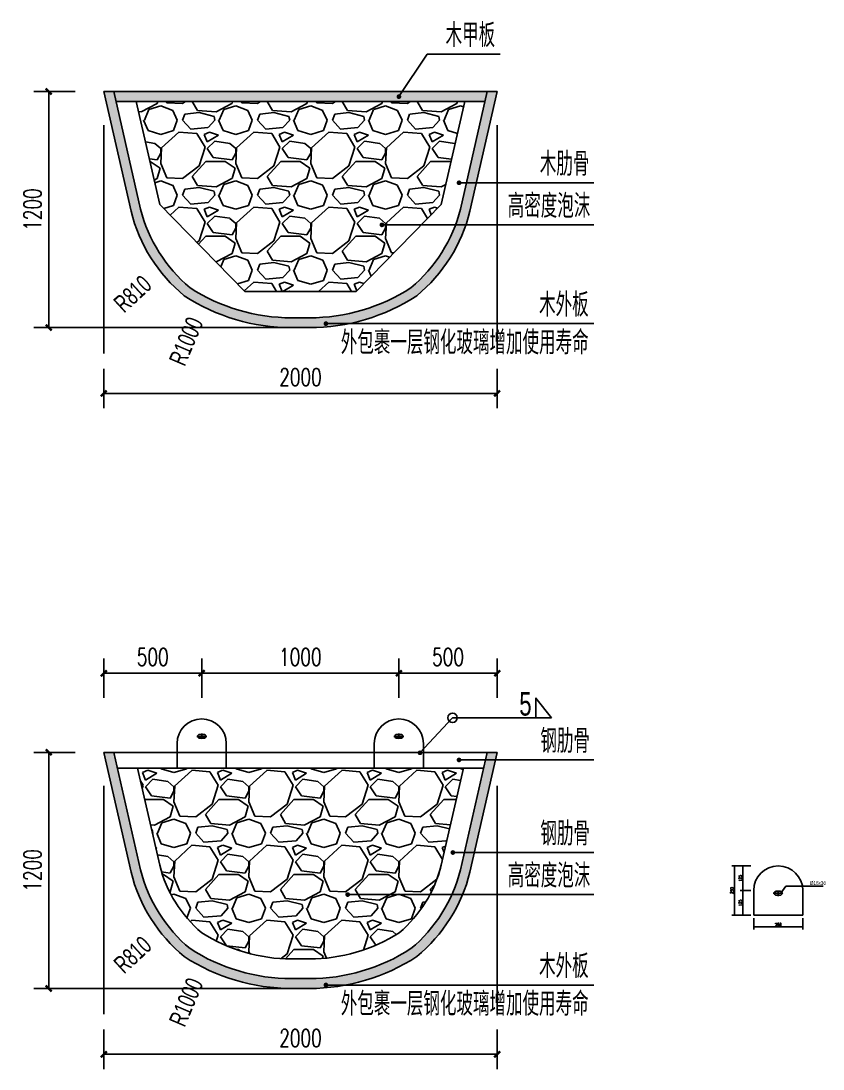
# Model space of a CAD drawing. Extents: x 1332 to 175445, y 256143 to 386027.
# Drawn here: x 92955 to 97032, y 260804 to 266130 of the extents above; entities that cross this region are included whole.
import ezdxf

# ---------------------------------------------------------------- set-up
doc = ezdxf.new("R2010")
doc.units = 0
doc.header["$LTSCALE"] = 10
doc.header["$MEASUREMENT"] = 0
doc.linetypes.add('DASH', pattern=[0.35, 0.25, -0.1])
doc.linetypes.add('DOTE', pattern=[2.42, 2, -0.2, 0.02, -0.2])
for name, color, linetype in [('00-Palm-填充', 8, 'Continuous'), ('00-Palm-道路中线', 1, 'DOTE'), ('00-园建', 4, 'Continuous'), ('DIM_LEAD', 3, 'Continuous'), ('L-填充', 250, 'Continuous'), ('PUB_DIM', 3, 'Continuous'), ('PUB_TEXT', 7, 'Continuous')]:
    doc.layers.add(name, color=color, linetype=linetype)
doc.styles.add('_TCH_DIM_T3', font='SIMPLEX', dxfattribs={"width": 0.705882, "bigfont": 'GBCBIG'})
doc.styles.add('PALMstyle', font='HAIWENRS', dxfattribs={"width": 0.7, "bigfont": 'HZTXT'})
doc.dimstyles.new('_TCH_ARCH&&30', dxfattribs={"dimtxt": 89.25, "dimasz": 30, "dimexe": 75, "dimexo": 90, "dimgap": 37.875, "dimtad": 1, "dimdec": 0, "dimrnd": 5, "dimzin": 0, "dimdsep": 46, "dimtxsty": '_TCH_DIM_T3', "dimblk": 'ARCHTICK', "dimcen": 0.09, "dimclrt": 7, "dimazin": 2, "dimtfac": 1, "dimtdec": 0, "dimtix": 1, "dimtmove": 2, "dimatfit": 3, "dimfxl": 0, "dimtolj": 1, "dimtzin": 0, "dimarcsym": 0})
doc.dimstyles.new('_TCH_ARCH&&5', dxfattribs={"dimtxt": 14.875, "dimasz": 5, "dimexe": 12.5, "dimexo": 15, "dimgap": 5, "dimtad": 1, "dimdec": 0, "dimrnd": 5, "dimzin": 0, "dimdsep": 46, "dimtxsty": '_TCH_DIM_T3', "dimblk": 'ARCHTICK', "dimcen": 0.09, "dimclrt": 7, "dimazin": 2, "dimtfac": 1, "dimtdec": 0, "dimtix": 1, "dimtmove": 2, "dimatfit": 3, "dimfxl": 0, "dimtolj": 1, "dimtzin": 0, "dimarcsym": 0})
pattern_1 = [(90, (6e-15, 96), (-120, 120), [6, -114]), (90, (-12, 12), (-120, 120), [12, -108]), (90, (-18, 90), (-120, 120), [6, -114]), (90, (-30, 18), (-120, 120), [6, -114]), (90, (-36, 90), (-120, 120), [6, -114]), (90, (-42, 24), (-120, 120), [6, -114]), (90, (-48, 90), (-120, 120), [6, -114]), (90, (-60, 24), (-120, 120), [6, -66, 6, -42]), (90, (-72, 24), (-120, 120), [12, -60, 6, -42]), (90, (-90, 18), (-120, 120), [6, -18, 6, -48, 6, -36]), (90, (-102, 12), (-120, 120), [6, -24, 12, -78]), (90, (-108, 90), (-120, 120), [6, -114]), (90, (-114, 12), (-120, 120), [6, -30, 6, -78]), (135, (0, 0), (-120, 2e-14), [16.97052, -152.735107]), (135, (6e-15, 102), (-120, 2e-14), [33.941124, -135.764503]), (135, (-60, 102), (-120, 2e-14), [8.4852, -161.220427]), (135, (-72, 4e-15), (-120, 2e-14), [25.45584, -144.249787]), (135, (-72, 102), (-120, 2e-14), [42.42641, -127.27922]), (135, (-90, 102), (-120, 2e-14), [25.45584, -144.249787]), (45, (-102, 78), (3e-14, 120), [8.4852, -161.220427]), (45, (-6, 36), (3e-14, 120), [16.97052, -152.735107]), (45, (-54, 42), (3e-14, 120), [16.97052, -152.735107]), (45, (-30, 78), (3e-14, 120), [16.97052, -152.735107]), (45, (-78, 72), (3e-14, 120), [16.97052, -152.735107]), (45, (-90, 78), (3e-14, 120), [25.45584, -144.249787]), (45, (-18, 48), (3e-14, 120), [25.45584, -144.249787]), (45, (-24, 66), (3e-14, 120), [25.45584, -144.249787]), (45, (-66, 48), (3e-14, 120), [25.45584, -144.249787]), (45, (-72, 60), (3e-14, 120), [25.45584, -144.249787]), (116.565051, (-24, 6), (-5e-08, 120), [13.416407, -254.91175]), (116.565051, (-18, 96), (-5e-08, 120), [53.66563, -214.662525]), (116.565051, (-36, 96), (-5e-08, 120), [53.66563, -214.662525]), (116.565051, (-48, 96), (-5e-08, 120), [53.66568, -80.4, 26.8332, -107.429277]), (116.565051, (-66, 108), (-5e-08, 120), [13.416407, -254.91175]), (116.565051, (-108, 7e-15), (-5e-08, 120), [13.416407, -254.91175]), (116.565051, (-108, 96), (-5e-08, 120), [26.832816, -241.49534]), (63.434949, (4e-15, 66), (5e-08, 120), [26.832816, -241.49534]), (63.434949, (-30, 24), (5e-08, 120), [26.832816, -241.49534]), (63.434949, (-12, 24), (5e-08, 120), [13.416407, -254.91134]), (63.434949, (-42, 30), (5e-08, 120), [40.249224, -228.078933]), (63.434949, (-42, 54), (5e-08, 120), [26.832816, -241.49534]), (63.434949, (-48, 66), (5e-08, 120), [26.832816, -241.49534]), (63.434949, (-60, 30), (5e-08, 120), [13.416407, -254.91134]), (63.434949, (-72, 36), (5e-08, 120), [13.416407, -254.91134]), (63.434949, (-96, 84), (5e-08, 120), [13.416407, -254.91134]), (63.434949, (-54, 78), (5e-08, 120), [13.416407, -254.91134]), (63.434949, (-90, 24), (5e-08, 120), [40.249224, -228.078933]), (63.434949, (-102, 18), (5e-08, 120), [26.832816, -241.49534]), (63.434949, (-66, 84), (5e-08, 120), [13.416, -120.744, 13.416, -120.752157]), (63.434949, (-90, 48), (5e-08, 120), [26.832816, -241.49534]), (63.434949, (-102, 54), (5e-08, 120), [26.832816, -241.49534]), (63.434949, (-114, 18), (5e-08, 120), [26.832816, -241.49534]), (63.434949, (-114, 54), (5e-08, 120), [26.832816, -241.49534])]

# ---------------------------------------------------------------- blocks, each defined once
blk = doc.blocks.new('_ArchTick')
at = {"color": 0, "linetype": 'ByBlock', "const_width": 0.4}
blk.add_lwpolyline([(-0.5, -0.5), (0.5, 0.5)], dxfattribs=at)
blk = doc.blocks.new('*D359')
at = {"layer": 'Defpoints', "color": 0, "transparency": 16777216}
for p in [(93375.8, 264452.9), (95375.8, 264452.9), (95375.8, 264237.2)]:
    blk.add_point(p, dxfattribs=at)
at = {"layer": 'PUB_DIM', "color": 0, "lineweight": -2, "transparency": 16777216}
for p, q in [((93375.8, 264362.9), (93375.8, 264162.2)), ((95375.8, 264362.9), (95375.8, 264162.2)), ((93375.8, 264237.2), (95375.8, 264237.2))]:
    blk.add_line(p, q, dxfattribs=at)
at = {"layer": 'PUB_DIM', "color": 0, "lineweight": -2, "transparency": 16777216, "xscale": 30, "yscale": 30, "zscale": 30, "rotation": 180}
blk.add_blockref('_ArchTick', (93375.8, 264237.2), dxfattribs=at)
at = {"layer": 'PUB_DIM', "color": 0, "lineweight": -2, "transparency": 16777216, "xscale": 30, "yscale": 30, "zscale": 30}
blk.add_blockref('_ArchTick', (95375.8, 264237.2), dxfattribs=at)
at = {"layer": 'PUB_DIM', "color": 7, "transparency": 16777216, "insert": (94375.8, 264319.7), "char_height": 89.25, "attachment_point": 5, "style": '_TCH_DIM_T3'}
blk.add_mtext('\\A1;2000', dxfattribs=at)
blk = doc.blocks.new('*D360')
at = {"layer": 'Defpoints', "color": 0, "transparency": 16777216}
for p in [(93095.7, 265771.6), (93319.8, 265771.6), (93319.8, 264571.6)]:
    blk.add_point(p, dxfattribs=at)
at = {"layer": 'PUB_DIM', "color": 0, "lineweight": -2, "transparency": 16777216}
for p, q in [((93229.8, 265771.6), (93020.7, 265771.6)), ((93095.7, 264571.6), (93095.7, 265771.6)), ((93229.8, 264571.6), (93020.7, 264571.6))]:
    blk.add_line(p, q, dxfattribs=at)
at = {"layer": 'PUB_DIM', "color": 0, "lineweight": -2, "transparency": 16777216, "xscale": 30, "yscale": 30, "zscale": 30}
for p, rotation in [((93095.7, 265771.6), 90), ((93095.7, 264571.6), 270)]:
    blk.add_blockref('_ArchTick', p, dxfattribs=dict(at, rotation=rotation))
at = {"layer": 'PUB_DIM', "color": 7, "transparency": 16777216, "insert": (93013.2, 265171.6), "char_height": 89.25, "attachment_point": 5, "rotation": 90, "style": '_TCH_DIM_T3'}
blk.add_mtext('\\A1;1200', dxfattribs=at)
blk = doc.blocks.new('*D361')
at = {"layer": 'Defpoints', "color": 0, "transparency": 16777216}
for p in [(93375.8, 261094.3), (95375.8, 261094.3), (95375.8, 260878.6)]:
    blk.add_point(p, dxfattribs=at)
at = {"layer": 'PUB_DIM', "color": 0, "lineweight": -2, "transparency": 16777216}
for p, q in [((93375.8, 261004.3), (93375.8, 260803.6)), ((95375.8, 261004.3), (95375.8, 260803.6)), ((93375.8, 260878.6), (95375.8, 260878.6))]:
    blk.add_line(p, q, dxfattribs=at)
at = {"layer": 'PUB_DIM', "color": 0, "lineweight": -2, "transparency": 16777216, "xscale": 30, "yscale": 30, "zscale": 30, "rotation": 180}
blk.add_blockref('_ArchTick', (93375.8, 260878.6), dxfattribs=at)
at = {"layer": 'PUB_DIM', "color": 0, "lineweight": -2, "transparency": 16777216, "xscale": 30, "yscale": 30, "zscale": 30}
blk.add_blockref('_ArchTick', (95375.8, 260878.6), dxfattribs=at)
at = {"layer": 'PUB_DIM', "color": 7, "transparency": 16777216, "insert": (94375.8, 260961.1), "char_height": 89.25, "attachment_point": 5, "style": '_TCH_DIM_T3'}
blk.add_mtext('\\A1;2000', dxfattribs=at)
blk = doc.blocks.new('*D362')
at = {"layer": 'Defpoints', "color": 0, "transparency": 16777216}
for p in [(93095.7, 262413.1), (93319.8, 262413.1), (93319.8, 261213.1)]:
    blk.add_point(p, dxfattribs=at)
at = {"layer": 'PUB_DIM', "color": 0, "lineweight": -2, "transparency": 16777216}
for p, q in [((93229.8, 262413.1), (93020.7, 262413.1)), ((93095.7, 261213.1), (93095.7, 262413.1)), ((93229.8, 261213.1), (93020.7, 261213.1))]:
    blk.add_line(p, q, dxfattribs=at)
at = {"layer": 'PUB_DIM', "color": 0, "lineweight": -2, "transparency": 16777216, "xscale": 30, "yscale": 30, "zscale": 30}
for p, rotation in [((93095.7, 262413.1), 90), ((93095.7, 261213.1), 270)]:
    blk.add_blockref('_ArchTick', p, dxfattribs=dict(at, rotation=rotation))
at = {"layer": 'PUB_DIM', "color": 7, "transparency": 16777216, "insert": (93013.2, 261813.1), "char_height": 89.25, "attachment_point": 5, "rotation": 90, "style": '_TCH_DIM_T3'}
blk.add_mtext('\\A1;1200', dxfattribs=at)
blk = doc.blocks.new('*D363')
at = {"layer": 'Defpoints', "color": 0, "transparency": 16777216}
for p in [(95375.8, 262815.2), (94875.8, 262599.5), (95375.8, 262599.5)]:
    blk.add_point(p, dxfattribs=at)
at = {"layer": 'PUB_DIM', "color": 0, "lineweight": -2, "transparency": 16777216}
for p, q in [((94875.8, 262689.5), (94875.8, 262890.2)), ((95375.8, 262689.5), (95375.8, 262890.2)), ((94875.8, 262815.2), (95375.8, 262815.2))]:
    blk.add_line(p, q, dxfattribs=at)
at = {"layer": 'PUB_DIM', "color": 0, "lineweight": -2, "transparency": 16777216, "xscale": 30, "yscale": 30, "zscale": 30, "rotation": 180}
blk.add_blockref('_ArchTick', (94875.8, 262815.2), dxfattribs=at)
at = {"layer": 'PUB_DIM', "color": 0, "lineweight": -2, "transparency": 16777216, "xscale": 30, "yscale": 30, "zscale": 30}
blk.add_blockref('_ArchTick', (95375.8, 262815.2), dxfattribs=at)
at = {"layer": 'PUB_DIM', "color": 7, "transparency": 16777216, "insert": (95125.8, 262897.7), "char_height": 89.25, "attachment_point": 5, "style": '_TCH_DIM_T3'}
blk.add_mtext('\\A1;500', dxfattribs=at)
blk = doc.blocks.new('*D364')
at = {"layer": 'Defpoints', "color": 0, "transparency": 16777216}
for p in [(94875.8, 262815.2), (93873.5, 262599.5), (94875.8, 262599.5)]:
    blk.add_point(p, dxfattribs=at)
at = {"layer": 'PUB_DIM', "color": 0, "lineweight": -2, "transparency": 16777216}
for p, q in [((93873.5, 262689.5), (93873.5, 262890.2)), ((94875.8, 262689.5), (94875.8, 262890.2)), ((93873.5, 262815.2), (94875.8, 262815.2))]:
    blk.add_line(p, q, dxfattribs=at)
at = {"layer": 'PUB_DIM', "color": 0, "lineweight": -2, "transparency": 16777216, "xscale": 30, "yscale": 30, "zscale": 30, "rotation": 180}
blk.add_blockref('_ArchTick', (93873.5, 262815.2), dxfattribs=at)
at = {"layer": 'PUB_DIM', "color": 0, "lineweight": -2, "transparency": 16777216, "xscale": 30, "yscale": 30, "zscale": 30}
blk.add_blockref('_ArchTick', (94875.8, 262815.2), dxfattribs=at)
at = {"layer": 'PUB_DIM', "color": 7, "transparency": 16777216, "insert": (94374.7, 262897.7), "char_height": 89.25, "attachment_point": 5, "style": '_TCH_DIM_T3'}
blk.add_mtext('\\A1;1000', dxfattribs=at)
blk = doc.blocks.new('*D365')
at = {"layer": 'Defpoints', "color": 0, "transparency": 16777216}
for p in [(93873.5, 262815.2), (93375.8, 262599.5), (93873.5, 262599.5)]:
    blk.add_point(p, dxfattribs=at)
at = {"layer": 'PUB_DIM', "color": 0, "lineweight": -2, "transparency": 16777216}
for p, q in [((93375.8, 262689.5), (93375.8, 262890.2)), ((93873.5, 262689.5), (93873.5, 262890.2)), ((93375.8, 262815.2), (93873.5, 262815.2))]:
    blk.add_line(p, q, dxfattribs=at)
at = {"layer": 'PUB_DIM', "color": 0, "lineweight": -2, "transparency": 16777216, "xscale": 30, "yscale": 30, "zscale": 30, "rotation": 180}
blk.add_blockref('_ArchTick', (93375.8, 262815.2), dxfattribs=at)
at = {"layer": 'PUB_DIM', "color": 0, "lineweight": -2, "transparency": 16777216, "xscale": 30, "yscale": 30, "zscale": 30}
blk.add_blockref('_ArchTick', (93873.5, 262815.2), dxfattribs=at)
at = {"layer": 'PUB_DIM', "color": 7, "transparency": 16777216, "insert": (93624.7, 262897.7), "char_height": 89.25, "attachment_point": 5, "style": '_TCH_DIM_T3'}
blk.add_mtext('\\A1;500', dxfattribs=at)
blk = doc.blocks.new('*D366')
at = {"layer": 'Defpoints', "color": 0, "transparency": 16777216}
for p in [(96679.8, 261585.9), (96929.8, 261585.9), (96929.8, 261525.8)]:
    blk.add_point(p, dxfattribs=at)
at = {"layer": 'PUB_DIM', "color": 0, "lineweight": -2, "transparency": 16777216}
for p, q in [((96679.8, 261570.9), (96679.8, 261513.3)), ((96929.8, 261570.9), (96929.8, 261513.3)), ((96679.8, 261525.8), (96929.8, 261525.8))]:
    blk.add_line(p, q, dxfattribs=at)
at = {"layer": 'PUB_DIM', "color": 0, "lineweight": -2, "transparency": 16777216, "xscale": 5, "yscale": 5, "zscale": 5, "rotation": 180}
blk.add_blockref('_ArchTick', (96679.8, 261525.8), dxfattribs=at)
at = {"layer": 'PUB_DIM', "color": 0, "lineweight": -2, "transparency": 16777216, "xscale": 5, "yscale": 5, "zscale": 5}
blk.add_blockref('_ArchTick', (96929.8, 261525.8), dxfattribs=at)
at = {"layer": 'PUB_DIM', "color": 7, "transparency": 16777216, "insert": (96804.8, 261538.2), "char_height": 14.88, "attachment_point": 5, "style": '_TCH_DIM_T3'}
blk.add_mtext('\\A1;250', dxfattribs=at)
blk = doc.blocks.new('*D367')
at = {"layer": 'Defpoints', "color": 0, "transparency": 16777216}
for p in [(96623.9, 261710.9), (96679.8, 261710.9), (96679.8, 261585.9)]:
    blk.add_point(p, dxfattribs=at)
at = {"layer": 'PUB_DIM', "color": 0, "lineweight": -2, "transparency": 16777216}
for p, q in [((96664.8, 261710.9), (96611.4, 261710.9)), ((96623.9, 261585.9), (96623.9, 261710.9)), ((96664.8, 261585.9), (96611.4, 261585.9))]:
    blk.add_line(p, q, dxfattribs=at)
at = {"layer": 'PUB_DIM', "color": 0, "lineweight": -2, "transparency": 16777216, "xscale": 5, "yscale": 5, "zscale": 5}
for p, rotation in [((96623.9, 261710.9), 90), ((96623.9, 261585.9), 270)]:
    blk.add_blockref('_ArchTick', p, dxfattribs=dict(at, rotation=rotation))
at = {"layer": 'PUB_DIM', "color": 7, "transparency": 16777216, "insert": (96611.5, 261648.4), "char_height": 14.88, "attachment_point": 5, "rotation": 90, "style": '_TCH_DIM_T3'}
blk.add_mtext('\\A1;125', dxfattribs=at)
blk = doc.blocks.new('*D368')
at = {"layer": 'Defpoints', "color": 0, "transparency": 16777216}
for p in [(96623.9, 261835.9), (96679.8, 261835.9), (96679.8, 261710.9)]:
    blk.add_point(p, dxfattribs=at)
at = {"layer": 'PUB_DIM', "color": 0, "lineweight": -2, "transparency": 16777216}
for p, q in [((96664.8, 261835.9), (96611.4, 261835.9)), ((96623.9, 261710.9), (96623.9, 261835.9)), ((96664.8, 261710.9), (96611.4, 261710.9))]:
    blk.add_line(p, q, dxfattribs=at)
at = {"layer": 'PUB_DIM', "color": 0, "lineweight": -2, "transparency": 16777216, "xscale": 5, "yscale": 5, "zscale": 5}
for p, rotation in [((96623.9, 261835.9), 90), ((96623.9, 261710.9), 270)]:
    blk.add_blockref('_ArchTick', p, dxfattribs=dict(at, rotation=rotation))
at = {"layer": 'PUB_DIM', "color": 7, "transparency": 16777216, "insert": (96611.5, 261773.4), "char_height": 14.88, "attachment_point": 5, "rotation": 90, "style": '_TCH_DIM_T3'}
blk.add_mtext('\\A1;125', dxfattribs=at)
blk = doc.blocks.new('*D369')
at = {"layer": 'Defpoints', "color": 0, "transparency": 16777216}
for p in [(96581.8, 261835.9), (96637.7, 261835.9), (96637.7, 261585.9)]:
    blk.add_point(p, dxfattribs=at)
at = {"layer": 'PUB_DIM', "color": 0, "lineweight": -2, "transparency": 16777216}
for p, q in [((96622.7, 261835.9), (96569.3, 261835.9)), ((96581.8, 261585.9), (96581.8, 261835.9)), ((96622.7, 261585.9), (96569.3, 261585.9))]:
    blk.add_line(p, q, dxfattribs=at)
at = {"layer": 'PUB_DIM', "color": 0, "lineweight": -2, "transparency": 16777216, "xscale": 5, "yscale": 5, "zscale": 5}
for p, rotation in [((96581.8, 261835.9), 90), ((96581.8, 261585.9), 270)]:
    blk.add_blockref('_ArchTick', p, dxfattribs=dict(at, rotation=rotation))
at = {"layer": 'PUB_DIM', "color": 7, "transparency": 16777216, "insert": (96569.4, 261710.9), "char_height": 14.88, "attachment_point": 5, "rotation": 90, "style": '_TCH_DIM_T3'}
blk.add_mtext('\\A1;250', dxfattribs=at)

msp = doc.modelspace()

# ---------------------------------------------------------------- hatches: boundary and pattern name
at = {"layer": '00-Palm-填充'}
h = msp.add_hatch(dxfattribs=at)
h.set_pattern_fill('木纹01', color=256, scale=30, angle=90)
h.set_pattern_definition(pattern_1)
h.paths.add_polyline_path([(93563.1, 265174.3), (93427.1, 265771.6), (93375.8, 265771.6), (93514.4, 265162.7, 0.160234), (93784.9, 264733.7, 0.14534), (94330.7, 264571.6), (94421, 264571.6, 0.14534), (94966.8, 264733.7, 0.160234), (95237.2, 265162.7), (95375.8, 265771.6), (95324.5, 265771.6), (95188.6, 265174.3, -0.15911), (94937.1, 264774, -0.144576), (94421, 264621.6), (94330.7, 264621.6, -0.144576), (93814.6, 264774, -0.15911)])
h.paths.add_polyline_path([(94881.8, 265753.9), (94893.6, 265771.6), (93427.1, 265771.6), (93438.5, 265721.6), (95313.2, 265721.6), (95324.5, 265771.6), (94893.6, 265771.6), (94881.8, 265753.9, -1), (94870.7, 265737.2, -1)], flags=17)
h = msp.add_hatch(dxfattribs=at)
h.set_pattern_fill('木纹01', color=256, scale=30, angle=90)
h.set_pattern_definition(pattern_1)
h.paths.add_polyline_path([(95375.8, 262413.1), (95324.5, 262413.1), (95188.6, 261815.8, -0.15911), (94937.1, 261415.5, -0.144576), (94421, 261263.1), (94330.7, 261263.1, -0.144576), (93814.6, 261415.5, -0.15911), (93563.1, 261815.8), (93427.1, 262413.1), (93375.8, 262413.1), (93514.4, 261804.2, 0.160234), (93784.9, 261375.2, 0.14534), (94330.7, 261213.1), (94421, 261213.1, 0.14534), (94966.8, 261375.2, 0.160234), (95237.2, 261804.2)])
at = {"layer": 'L-填充'}
h = msp.add_hatch(dxfattribs=at)
h.set_pattern_fill('GRAVEL', color=8, scale=50)
h.set_pattern_definition([(228.0128, (94318.525, 265242.783), (-3048.0026, -3429.0042), [51.258, -5074.575]), (184.9697, (94284.235, 265204.683), (4572.0074, 380.9973), [87.961, -8708.1]), (132.5104, (94196.605, 265197.063), (3809.99723, -4191.0041), [62.022, -6140.205]), (267.2737, (94048.015, 265101.813), (380.99835, 7619.99755), [80.1, -7929.96]), (292.8337, (94044.205, 265021.803), (-1905.0054, 4572.0026), [78.545, -7775.97]), (357.2737, (94074.685, 264949.413), (-7619.99755, 380.99835), [80.1, -7929.96]), (37.6942, (94154.695, 264945.603), (-4953.00313, -3809.9966), [105.929, -10486.965]), (72.2553, (94238.515, 265010.373), (2667.00533, 8382.00243), [100.008, -9900.795]), (121.4296, (94268.995, 265105.623), (-3048.00079, 4952.99417), [80.372, -7956.825]), (175.2364, (94227.085, 265174.203), (4190.9967, -380.9964), [91.757, -4496.085]), (222.3974, (94135.645, 265181.823), (-4572.00014, -4190.99455), [118.662, -11747.52]), (138.814, (94425.205, 265098.003), (-2666.9983, 2285.9965), [40.5, -4009.59]), (171.4692, (94394.725, 265124.673), (4952.99244, -762.00192), [77.052, -7628.19]), (225, (94318.52, 265136.1), (-7e-14, -381), [53.88, -484.93]), (203.1986, (94291.855, 265181.823), (1905.0064, 762.0033), [29.016, -2872.59]), (291.8014, (94265.185, 265170.39), (-381.0003, 1143.0007), [41.035, -2010.72]), (30.964, (94280.425, 265132.29), (1142.9988, 762.0006), [66.65, -2154.945]), (161.565, (94337.57, 265166.58), (762, -381), [48.19, -1156.635]), (16.3895, (94044.205, 265170.393), (3810.0021, 1142.99762), [67.513, -6683.82]), (70.3462, (94108.975, 265189.443), (-1523.99575, -4190.9941), [56.64, -5607.33]), (293.1986, (94337.575, 265242.783), (-762.0033, 1905.0064), [58.032, -2843.58]), (343.6105, (94360.435, 265189.443), (-3810.0021, 1142.9976), [67.513, -6683.82]), (339.444, (94044.205, 264934.173), (-1905.0024, 761.9991), [65.105, -3190.155]), (294.775, (94105.165, 264911.313), (-1904.99556, 4190.99805), [54.55, -5400.54]), (66.8014, (94341.385, 264861.783), (762.0033, 1905.0064), [58.032, -2843.58]), (17.354, (94364.245, 264915.123), (-4953.00027, -1523.9977), [63.867, -6322.86]), (69.444, (94154.695, 264861.783), (-761.9991, -1905.0024), [32.553, -3222.72]), (101.31, (94318.525, 264861.78), (-380.998, 1523.995), [19.427, -1923.3]), (165.964, (94314.71, 264880.83), (1143.001, -380.999), [78.545, -1492.36]), (186.009, (94238.515, 264899.883), (3809.99438, 380.9991), [72.79, -7206.21]), (303.69, (94280.42, 265098), (-381, 761.999), [54.95, -1318.767]), (353.1572, (94310.905, 265052.283), (6477.00268, -762.00341), [95.934, -9497.4]), (60.9454, (94406.155, 265040.853), (-1523.9965, -2666.9936), [39.226, -3883.41]), (90, (94425.2, 265075.14), (-381, 381), [22.86, -358.14]), (120.2564, (94230.895, 264911.313), (1523.99677, -2666.99865), [52.93, -5240.085]), (48.0128, (94204.225, 264957.033), (3048.0026, 3429.0042), [102.516, -5023.32]), (0, (94272.8, 265033.23), (381, 381), [99.06, -281.94]), (325.3048, (94371.865, 265033.233), (-3809.9934, 2667.00025), [60.241, -5963.895]), (254.0546, (94421.395, 264998.943), (-381.001, -1524.0036), [55.474, -2718.255]), (207.646, (94406.155, 264945.603), (-7238.99746, -3810.0024), [90.322, -8941.875]), (175.4261, (94326.145, 264903.693), (-4953.00114, 380.99816), [95.554, -9459.87]), (175.4261, (94326.145, 264903.693), (-4953.00114, 380.99816), [95.554, -9459.87])])
h.paths.add_polyline_path([(95210.6, 265721.6), (93541, 265721.6), (93660.3, 265197.6), (94092.8, 264755.6), (94658.8, 264755.6), (95091.3, 265197.6)])
h = msp.add_hatch(dxfattribs=at)
h.set_pattern_fill('GRAVEL', color=8, scale=50)
h.set_pattern_definition([(228.0128, (94766.337, 261999.29), (-3048.0026, -3429.0042), [51.258, -5074.575]), (184.9697, (94732.047, 261961.189), (4572.0074, 380.99731), [87.961, -8708.1]), (132.5104, (94644.417, 261953.569), (3809.99723, -4191.0041), [62.022, -6140.205]), (267.2737, (94495.827, 261858.319), (380.99835, 7619.99755), [80.1, -7929.96]), (292.8337, (94492.017, 261778.309), (-1905.0054, 4572.0026), [78.545, -7775.97]), (357.2737, (94522.497, 261705.919), (-7619.99755, 380.99835), [80.1, -7929.96]), (37.6942, (94602.507, 261702.109), (-4953.00313, -3809.9966), [105.929, -10486.965]), (72.2553, (94686.327, 261766.879), (2667.00533, 8382.00243), [100.008, -9900.795]), (121.4296, (94716.807, 261862.129), (-3048.00079, 4952.99417), [80.372, -7956.825]), (175.2364, (94674.897, 261930.71), (4190.9967, -380.9964), [91.757, -4496.085]), (222.3974, (94583.457, 261938.329), (-4572.00014, -4190.99455), [118.662, -11747.52]), (138.814, (94873.017, 261854.51), (-2666.9983, 2285.9965), [40.5, -4009.59]), (171.4692, (94842.537, 261881.179), (4952.99244, -762.00192), [77.052, -7628.19]), (225, (94766.34, 261892.6), (-7e-14, -381), [53.88, -484.93]), (203.1986, (94739.667, 261938.33), (1905.0064, 762.0033), [29.016, -2872.59]), (291.8014, (94713, 261926.9), (-381.0003, 1143.0007), [41.035, -2010.72]), (30.964, (94728.24, 261888.8), (1142.9988, 762.0006), [66.65, -2154.945]), (161.565, (94785.39, 261923.09), (762, -380.999), [48.193, -1156.635]), (16.3895, (94492.017, 261926.899), (3810.0021, 1142.99762), [67.513, -6683.82]), (70.3462, (94556.787, 261945.95), (-1523.99575, -4190.9941), [56.64, -5607.33]), (293.1986, (94785.387, 261999.29), (-762.0033, 1905.0064), [58.032, -2843.58]), (343.6105, (94808.247, 261945.949), (-3810.0021, 1142.99762), [67.513, -6683.82]), (339.444, (94492.017, 261690.68), (-1905.0024, 761.999), [65.105, -3190.155]), (294.775, (94552.977, 261667.82), (-1904.99556, 4190.99805), [54.55, -5400.54]), (66.8014, (94789.197, 261618.29), (762.0033, 1905.0064), [58.032, -2843.58]), (17.354, (94812.057, 261671.629), (-4953.00027, -1523.9977), [63.867, -6322.86]), (69.444, (94602.507, 261618.29), (-761.999, -1905.0024), [32.553, -3222.72]), (101.31, (94766.34, 261618.29), (-380.998, 1523.995), [19.427, -1923.3]), (165.964, (94762.53, 261637.34), (1143.001, -380.9993), [78.545, -1492.358]), (186.009, (94686.327, 261656.389), (3809.99438, 380.9991), [72.79, -7206.21]), (303.69, (94728.24, 261854.51), (-381, 761.999), [54.95, -1318.767]), (353.1572, (94758.717, 261808.789), (6477.00268, -762.00341), [95.934, -9497.4]), (60.9454, (94853.967, 261797.36), (-1523.9965, -2666.9936), [39.226, -3883.41]), (90, (94873, 261831.65), (-381, 381), [22.86, -358.14]), (120.2564, (94678.707, 261667.82), (1523.99677, -2666.99865), [52.93, -5240.085]), (48.0128, (94652.037, 261713.54), (3048.0026, 3429.0042), [102.516, -5023.32]), (0, (94720.6, 261789.74), (381, 381), [99.06, -281.94]), (325.3048, (94819.677, 261789.739), (-3809.9934, 2667.00025), [60.241, -5963.895]), (254.0546, (94869.207, 261755.45), (-381.001, -1524.0036), [55.474, -2718.255]), (207.646, (94853.967, 261702.109), (-7238.99746, -3810.0024), [90.322, -8941.875]), (175.4261, (94773.957, 261660.199), (-4953.00114, 380.99816), [95.554, -9459.87]), (175.4261, (94773.957, 261660.199), (-4953.00114, 380.99816), [95.554, -9459.87])])
h.paths.add_polyline_path([(95091.3, 261839.1), (95203.8, 262333.1), (93547.9, 262333.1), (93660.3, 261839.1, 0.156399), (93874, 261496.2, 0.142759), (94330.7, 261363.1), (94421, 261363.1, 0.142759), (94877.7, 261496.2, 0.156399)])

# ---------------------------------------------------------------- linework, layer by layer
at = {"layer": '00-Palm-道路中线', "ltscale": 0.1}
for points in [[(93848.1, 262494.5), (93899.2, 262494.5)], [(93873.5, 262508.1), (93873.5, 262480.2)], [(94901.3, 262494.5), (94850.1, 262494.5)], [(94875.8, 262508.1), (94875.8, 262480.2)], [(96779.3, 261697.3), (96830.5, 261697.3)], [(96804.8, 261710.9), (96804.8, 261683)]]:
    msp.add_lwpolyline(points, dxfattribs=at)
at = {"layer": '00-园建'}
for p, q in [((93748.5, 262333.1), (93748.5, 262458.1)), ((93998.5, 262333.1), (93998.5, 262458.1)), ((94750.8, 262333.1), (94750.8, 262458.1)), ((95000.8, 262333.1), (95000.8, 262458.1)), ((93748.5, 262333.1), (93998.5, 262333.1)), ((95000.8, 262333.1), (94750.8, 262333.1)), ((96679.8, 261585.9), (96679.8, 261710.9)), ((96929.8, 261585.9), (96929.8, 261710.9)), ((96679.8, 261585.9), (96929.8, 261585.9))]:
    msp.add_line(p, q, dxfattribs=at)
for points in [[(95375.8, 265771.6), (95237.2, 265162.7, -0.160234), (94966.8, 264733.7, -0.14534), (94421, 264571.6), (94330.7, 264571.6, -0.14534), (93784.9, 264733.7, -0.160234), (93514.4, 265162.7), (93375.8, 265771.6)], [(95324.5, 265771.6), (95188.6, 265174.3, -0.15911), (94937.1, 264774, -0.144576), (94421, 264621.6), (94330.7, 264621.6, -0.144576), (93814.6, 264774, -0.15911), (93563.1, 265174.3), (93427.1, 265771.6)], [(93748.5, 262458.1, -1), (93998.5, 262458.1, 1)], [(95000.8, 262458.1, 1), (94750.8, 262458.1, -1)], [(93873.5, 262484.5), (93863.5, 262484.5, -0.414214), (93853.5, 262494.5), (93853.5, 262494.5, -0.414214), (93863.5, 262504.5), (93873.5, 262504.5)], [(93873.5, 262484.5), (93883.5, 262484.5, 0.414214), (93893.5, 262494.5), (93893.5, 262494.5, 0.414214), (93883.5, 262504.5), (93873.5, 262504.5)], [(94875.8, 262484.5), (94865.8, 262484.5, -0.414214), (94855.8, 262494.5), (94855.8, 262494.5, -0.414214), (94865.8, 262504.5), (94875.8, 262504.5)], [(94875.8, 262484.5), (94885.8, 262484.5, 0.414214), (94895.8, 262494.5), (94895.8, 262494.5, 0.414214), (94885.8, 262504.5), (94875.8, 262504.5)], [(95375.8, 262413.1), (95237.2, 261804.2, -0.160234), (94966.8, 261375.2, -0.14534), (94421, 261213.1), (94330.7, 261213.1, -0.14534), (93784.9, 261375.2, -0.160234), (93514.4, 261804.2), (93375.8, 262413.1)], [(95324.5, 262413.1), (95188.6, 261815.8, -0.15911), (94937.1, 261415.5, -0.144576), (94421, 261263.1), (94330.7, 261263.1, -0.144576), (93814.6, 261415.5, -0.15911), (93563.1, 261815.8), (93427.1, 262413.1)], [(95203.8, 262333.1), (95091.3, 261839.1, -0.156399), (94877.7, 261496.2, -0.142759), (94421, 261363.1), (94330.7, 261363.1, -0.142759), (93874, 261496.2, -0.156399), (93660.3, 261839.1), (93547.9, 262333.1)], [(96679.8, 261710.9, -1), (96929.8, 261710.9, 1)], [(96804.8, 261687.3), (96794.8, 261687.3, -0.414214), (96784.8, 261697.3), (96784.8, 261697.3, -0.414214), (96794.8, 261707.3), (96804.8, 261707.3)], [(96804.8, 261687.3), (96814.8, 261687.3, 0.414214), (96824.8, 261697.3), (96824.8, 261697.3, 0.414214), (96814.8, 261707.3), (96804.8, 261707.3)]]:
    msp.add_lwpolyline(points, format="xyb", dxfattribs=at)
for points in [[(93375.8, 265771.6), (95375.8, 265771.6)], [(93438.5, 265721.6), (95313.2, 265721.6)], [(93541, 265721.6), (93660.3, 265197.6), (94092.8, 264755.6), (94658.8, 264755.6), (95091.3, 265197.6), (95210.6, 265721.6)], [(93375.8, 262413.1), (95375.8, 262413.1)], [(93445.3, 262333.1), (95306.3, 262333.1)]]:
    msp.add_lwpolyline(points, dxfattribs=at)
at = {"layer": 'DIM_LEAD'}
for p, q in [((94876.3, 265745.5), (95020.2, 265961.7)), ((95020.2, 265961.7), (95391.5, 265961.7)), ((95181.9, 265307.7), (95302.9, 265307.7)), ((95302.9, 265307.7), (95866.8, 265307.7)), ((94789.8, 265093.9), (94910.8, 265093.9)), ((94910.8, 265093.9), (95866.8, 265093.9)), ((94505.2, 264591.9), (95423.8, 264591.9)), ((95423.8, 264591.9), (95866.8, 264591.9)), ((94983.3, 262410.8), (95148.9, 262588.6)), ((95148.9, 262588.6), (95651.2, 262588.6)), ((95181.9, 262374.6), (95302.9, 262374.6)), ((95302.9, 262374.6), (95866.8, 262374.6)), ((95150.4, 261904.1), (95302.9, 261904.1)), ((95302.9, 261904.1), (95866.8, 261904.1)), ((96818.5, 261697.3), (96843, 261733.7)), ((96843, 261733.7), (97032.5, 261733.7)), ((94615.7, 261690.3), (94910.8, 261690.3)), ((94910.8, 261690.3), (95866.8, 261690.3)), ((94505.2, 261230.7), (95423.8, 261230.7)), ((95423.8, 261230.7), (95866.8, 261230.7))]:
    msp.add_line(p, q, dxfattribs=at)
for points, const_width in [([(94872.9, 265740.6, 1), (94879.6, 265750.5, 1)], 12), ([(95175.9, 265307.7, 1), (95187.9, 265307.7, 1)], 12), ([(94783.8, 265093.9, 1), (94795.8, 265093.9, 1)], 12), ([(94499.2, 264591.9, 1), (94511.2, 264591.9, 1)], 12), ([(94979.3, 262406.4, 1), (94987.4, 262415.2, 1)], 12), ([(95175.9, 262374.6, 1), (95187.9, 262374.6, 1)], 12), ([(95144.4, 261904.1, 1), (95156.4, 261904.1, 1)], 12), ([(94609.7, 261690.3, 1), (94621.7, 261690.3, 1)], 12), ([(96818, 261696.4, 1), (96819.1, 261698.1, 1)], 2), ([(94499.2, 261230.7, 1), (94511.2, 261230.7, 1)], 12)]:
    msp.add_lwpolyline(points, format="xyb", close=True, dxfattribs=dict(at, const_width=const_width))
msp.add_lwpolyline([(95651.2, 262588.6), (95572.8, 262689.3), (95572.8, 262588.6)], dxfattribs=at)
msp.add_circle((95148.9, 262588.6), 23.8, dxfattribs=at)
at = {"layer": 'PUB_DIM', "color": 250, "linetype": 'DASH'}
for points in [[(93375.8, 264440.3), (93375.8, 265601.1)], [(95375.8, 264440.3), (95375.8, 265601.1)], [(93229.8, 264571.6), (94375.8, 264571.6)], [(93375.8, 261081.7), (93375.8, 262242.5)], [(95375.8, 261081.7), (95375.8, 262242.5)], [(93229.8, 261213.1), (94375.8, 261213.1)]]:
    msp.add_lwpolyline(points, dxfattribs=at)
at = {"layer": 'PUB_DIM'}
for points in [[(93476.8, 264600, 0, 0, 0), (93660.6, 264769.1, 19.8, 0, 0), (93704.7, 264809.7, 0, 0, 0)], [(93802.7, 264331.1, 0, 0, 0), (93915.5, 264596.3, 19.8, 0, 0), (93939, 264651.5, 0, 0, 0)], [(93476.8, 261241.4, 0, 0, 0), (93660.6, 261410.5, 19.8, 0, 0), (93704.7, 261451.2, 0, 0, 0)], [(93802.7, 260972.5, 0, 0, 0), (93915.5, 261237.8, 19.8, 0, 0), (93939, 261293, 0, 0, 0)]]:
    msp.add_lwpolyline(points, format="xyseb", dxfattribs=at)

# ---------------------------------------------------------------- texts
at = {"layer": 'DIM_LEAD', "color": 7, "style": 'PALMstyle', "width": 0.7}
msp.add_text('5', height=120, dxfattribs=at).set_placement((95488.2, 262600))
at = {"layer": 'PUB_DIM', "color": 7, "style": 'PALMstyle', "width": 0.7}
for s, rotation, p in [('R810', 42.6262, (93478.6, 264642.3)), ('R1000', 66.9444, (93786.8, 264370.4)), ('R810', 42.6262, (93478.6, 261283.8)), ('R1000', 66.9444, (93786.8, 261011.9))]:
    msp.add_text(s, height=90, rotation=rotation, dxfattribs=at).set_placement(p)
at = {"layer": 'PUB_TEXT', "style": 'PALMstyle', "width": 0.7}
for s, height, p in [('木甲板', 120, (95113.5, 265997.7)), ('木肋骨', 120, (95592.6, 265343.7)), ('高密度泡沫', 120, (95429.3, 265129.9)), ('木外板', 120, (95588.7, 264627.9)), ('外包裹一层钢化玻璃增加使用寿命', 120, (94580.7, 264435.9)), ('钢肋骨', 120, (95595.3, 262410.6)), ('钢肋骨', 120, (95595.3, 261940.1)), ('高密度泡沫', 120, (95429.3, 261726.3)), ('%%C18x36', 20, (96965.6, 261739.7)), ('木外板', 120, (95588.7, 261266.7)), ('外包裹一层钢化玻璃增加使用寿命', 120, (94580.7, 261074.7))]:
    msp.add_text(s, height=height, dxfattribs=at).set_placement(p)

# ---------------------------------------------------------------- dimensions: what is measured, and where the dimension line sits
at = {"layer": 'PUB_DIM'}
for p1, p2, distance, dimstyle, picture, middle in [((93319.8, 264571.6), (93319.8, 265771.6), 224.2, '_TCH_ARCH&&30', '*D360', (93013.2, 265171.6)), ((93375.8, 264452.9), (95375.8, 264452.9), -215.7, '_TCH_ARCH&&30', '*D359', (94375.8, 264319.7)), ((93375.8, 262599.5), (93873.5, 262599.5), 215.7, '_TCH_ARCH&&30', '*D365', (93624.7, 262897.7)), ((93873.5, 262599.5), (94875.8, 262599.5), 215.7, '_TCH_ARCH&&30', '*D364', (94374.7, 262897.7)), ((94875.8, 262599.5), (95375.8, 262599.5), 215.7, '_TCH_ARCH&&30', '*D363', (95125.8, 262897.7)), ((93319.8, 261213.1), (93319.8, 262413.1), 224.2, '_TCH_ARCH&&30', '*D362', (93013.2, 261813.1)), ((96637.7, 261585.9), (96637.7, 261835.9), 55.8, '_TCH_ARCH&&5', '*D369', (96569.4, 261710.9)), ((96679.8, 261710.9), (96679.8, 261835.9), 55.8, '_TCH_ARCH&&5', '*D368', (96611.5, 261773.4)), ((96679.8, 261585.9), (96679.8, 261710.9), 55.8, '_TCH_ARCH&&5', '*D367', (96611.5, 261648.4)), ((96679.8, 261585.9), (96929.8, 261585.9), -60.1, '_TCH_ARCH&&5', '*D366', (96804.8, 261538.2)), ((93375.8, 261094.3), (95375.8, 261094.3), -215.7, '_TCH_ARCH&&30', '*D361', (94375.8, 260961.1))]:
    dim = msp.add_aligned_dim(p1=p1, p2=p2, distance=distance, dimstyle=dimstyle, dxfattribs=at)
    dim.commit()
    dim.dimension.update_dxf_attribs({"geometry": picture, "text_midpoint": middle})

doc.saveas('drawing.dxf')
